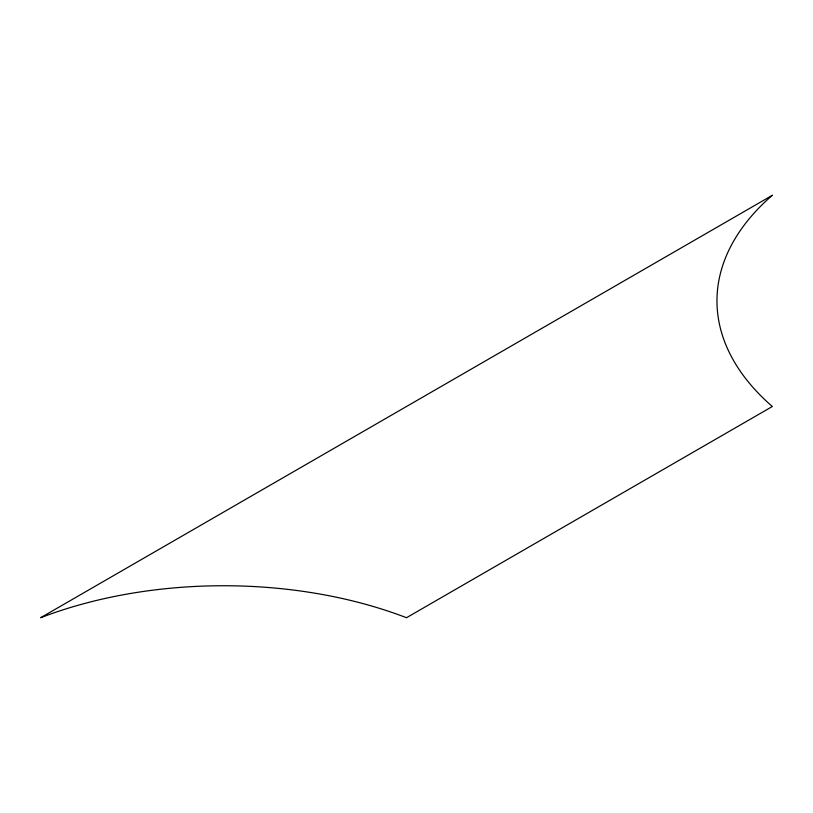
<?xml version="1.0" encoding="UTF-8"?>
<svg xmlns="http://www.w3.org/2000/svg" width="813" height="813" viewBox="0 0 813 813"><rect width="100%" height="100%" fill="white"/><g stroke="black" fill="none" stroke-linecap="round" stroke-linejoin="round"><path stroke-width="1.22" d="M772.35 195.283L40.65 617.717A329.773 190.394 0 0 1 406.5 617.717L772.35 406.5A329.773 190.394 0 0 1 772.35 195.283"/></g></svg>
